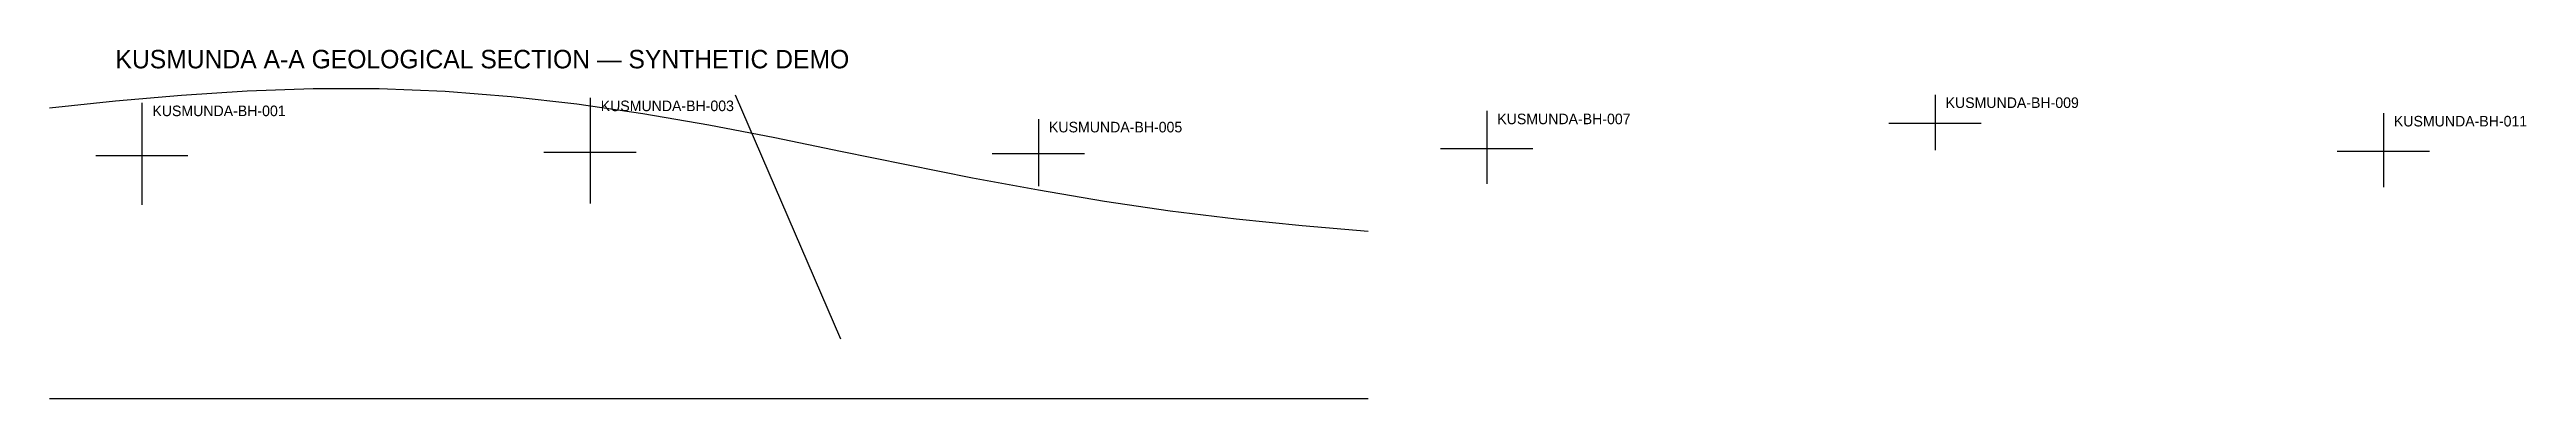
# Model space of a CAD drawing. Header units: metres. Extents: x 0 to 1879, y 100 to 364.
import ezdxf

# ---------------------------------------------------------------- set-up
doc = ezdxf.new("R2010")
doc.units = ezdxf.units.M
for name, color, linetype in [('BOREHOLE', 7, 'Continuous'), ('COAL', 7, 'Continuous'), ('FAULT', 7, 'Continuous'), ('GROUND', 7, 'Continuous'), ('TEXT', 7, 'Continuous')]:
    doc.layers.add(name, color=color, linetype=linetype)

msp = doc.modelspace()

# ---------------------------------------------------------------- linework, layer by layer
at = {"layer": 'BOREHOLE'}
for p, q in [((70, 323.8), (70, 246.7)), ((410, 327.6), (410, 247.6)), ((1430, 330), (1430, 288.1)), ((750, 311.5), (750, 260.8)), ((1090, 317.7), (1090, 262.5)), ((1770, 316), (1770, 260))]:
    msp.add_line(p, q, dxfattribs=at)
at = {"layer": 'COAL'}
for p, q in [((1395, 308.4), (1465, 308.4)), ((35, 284.1), (105, 284.1)), ((375, 286.5), (445, 286.5)), ((715, 285.4), (785, 285.4)), ((1055, 289.4), (1125, 289.4)), ((1735, 287.2), (1805, 287.2))]:
    msp.add_line(p, q, dxfattribs=at)
at = {"layer": 'FAULT'}
msp.add_line((520, 330), (600, 145), dxfattribs=at)
at = {"layer": 'GROUND'}
msp.add_lwpolyline([(0, 320), (50, 325.3), (100, 329.7), (150, 333), (200, 334.7), (250, 334.7), (300, 332.7), (350, 328.8), (400, 323.1), (450, 315.8), (500, 307.1), (550, 297.5), (600, 287.4), (650, 277.2), (700, 267.2), (750, 257.9), (800, 249.5), (850, 242.2), (900, 236), (950, 230.9), (1000, 226.7)], dxfattribs=at)
at = {"layer": 'TEXT'}
msp.add_line((0, 100), (1000, 100), dxfattribs=at)

# ---------------------------------------------------------------- texts
for s, height, p in [('KUSMUNDA A-A GEOLOGICAL SECTION — SYNTHETIC DEMO', 14, (50, 350)), ('KUSMUNDA-BH-001', 8, (78, 313.8)), ('KUSMUNDA-BH-003', 8, (418, 317.6)), ('KUSMUNDA-BH-009', 8, (1438, 320)), ('KUSMUNDA-BH-005', 8, (758, 301.5)), ('KUSMUNDA-BH-007', 8, (1098, 307.7)), ('KUSMUNDA-BH-011', 8, (1778, 306))]:
    msp.add_text(s, height=height, dxfattribs=at).set_placement(p)

doc.saveas('drawing.dxf')
